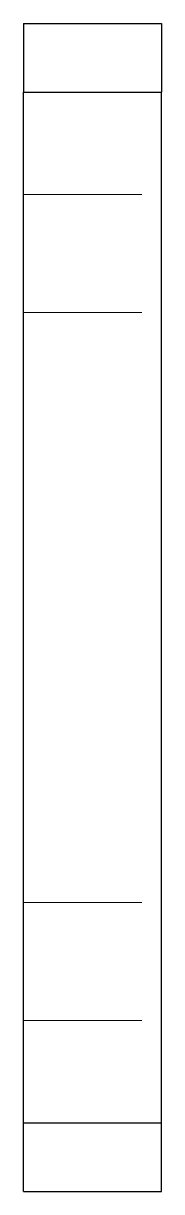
# Model space of a CAD drawing. Header units: millimetres. Extents: x -7 to 7, y -59 to 59.
import ezdxf

# ---------------------------------------------------------------- set-up
doc = ezdxf.new("R2010")
doc.units = ezdxf.units.MM
doc.linetypes.add('ACAD_ISO02W100', pattern=[15, 12, -3])
doc.layers.add('HIDDEN', color=7, linetype='ACAD_ISO02W100', lineweight=13)
doc.layers.add('VISIBLE', color=7, linetype='Continuous', lineweight=25)

msp = doc.modelspace()

# ---------------------------------------------------------------- linework, layer by layer
at = {"layer": 'HIDDEN'}
for p, q in [((-7, 59.4), (7, 59.4)), ((-7, -52.4), (-7, 52.4)), ((-7, 52.4), (7, 52.4)), ((7, -52.4), (7, 52.4)), ((-7, 42), (7, 42)), ((-7, 30), (7, 30)), ((-7, -30), (7, -30)), ((-7, -42), (7, -42)), ((-7, -52.4), (7, -52.4)), ((-7, -59.4), (7, -59.4))]:
    msp.add_line(p, q, dxfattribs=at)
for points in [[(-7, 59.4), (-7, 59.36), (-7, 59.22), (-7, 59.01), (-7, 58.71), (-7, 58.33), (-7, 57.87), (-7, 57.35), (-7, 56.76), (-7, 56.12), (-7, 55.44), (-7, 54.71), (-7, 53.96), (-7, 53.18), (-7, 52.4)], [(7, 59.4), (7, 59.36), (7, 59.22), (7, 59.01), (7, 58.71), (7, 58.33), (7, 57.87), (7, 57.35), (7, 56.76), (7, 56.12), (7, 55.44), (7, 54.71), (7, 53.96), (7, 53.18), (7, 52.4)], [(-7, 36), (-7, 36.67), (-7, 37.34), (-7, 37.98), (-7, 38.6), (-7, 39.19), (-7, 39.74), (-7, 40.24), (-7, 40.69), (-7, 41.08), (-7, 41.41), (-7, 41.66), (-7, 41.85), (-7, 41.96), (-7, 42)], [(-7, 42), (-7, 41.85), (-7, 41.41), (-7, 40.69), (-7, 39.74), (-7, 38.6), (-7, 37.34), (-7, 36), (-7, 34.66), (-7, 33.4), (-7, 32.26), (-7, 31.31), (-7, 30.59), (-7, 30.15), (-7, 30)], [(7, 36), (7, 36.67), (7, 37.34), (7, 37.98), (7, 38.6), (7, 39.19), (7, 39.74), (7, 40.24), (7, 40.69), (7, 41.08), (7, 41.41), (7, 41.66), (7, 41.85), (7, 41.96), (7, 42)], [(7, 42), (7, 41.85), (7, 41.41), (7, 40.69), (7, 39.74), (7, 38.6), (7, 37.34), (7, 36), (7, 34.66), (7, 33.4), (7, 32.26), (7, 31.31), (7, 30.59), (7, 30.15), (7, 30)], [(-7, 30), (-7, 30.04), (-7, 30.15), (-7, 30.34), (-7, 30.59), (-7, 30.92), (-7, 31.31), (-7, 31.76), (-7, 32.26), (-7, 32.81), (-7, 33.4), (-7, 34.02), (-7, 34.66), (-7, 35.33), (-7, 36)], [(7, 30), (7, 30.04), (7, 30.15), (7, 30.34), (7, 30.59), (7, 30.92), (7, 31.31), (7, 31.76), (7, 32.26), (7, 32.81), (7, 33.4), (7, 34.02), (7, 34.66), (7, 35.33), (7, 36)], [(-7, -36), (-7, -35.33), (-7, -34.66), (-7, -34.02), (-7, -33.4), (-7, -32.81), (-7, -32.26), (-7, -31.76), (-7, -31.31), (-7, -30.92), (-7, -30.59), (-7, -30.34), (-7, -30.15), (-7, -30.04), (-7, -30)], [(-7, -30), (-7, -30.15), (-7, -30.59), (-7, -31.31), (-7, -32.26), (-7, -33.4), (-7, -34.66), (-7, -36), (-7, -37.34), (-7, -38.6), (-7, -39.74), (-7, -40.69), (-7, -41.41), (-7, -41.85), (-7, -42)], [(7, -36), (7, -35.33), (7, -34.66), (7, -34.02), (7, -33.4), (7, -32.81), (7, -32.26), (7, -31.76), (7, -31.31), (7, -30.92), (7, -30.59), (7, -30.34), (7, -30.15), (7, -30.04), (7, -30)], [(7, -30), (7, -30.15), (7, -30.59), (7, -31.31), (7, -32.26), (7, -33.4), (7, -34.66), (7, -36), (7, -37.34), (7, -38.6), (7, -39.74), (7, -40.69), (7, -41.41), (7, -41.85), (7, -42)], [(-7, -42), (-7, -41.96), (-7, -41.85), (-7, -41.66), (-7, -41.41), (-7, -41.08), (-7, -40.69), (-7, -40.24), (-7, -39.74), (-7, -39.19), (-7, -38.6), (-7, -37.98), (-7, -37.34), (-7, -36.67), (-7, -36)], [(7, -42), (7, -41.96), (7, -41.85), (7, -41.66), (7, -41.41), (7, -41.08), (7, -40.69), (7, -40.24), (7, -39.74), (7, -39.19), (7, -38.6), (7, -37.98), (7, -37.34), (7, -36.67), (7, -36)], [(-7, -59.4), (-7, -59.36), (-7, -59.22), (-7, -59.01), (-7, -58.71), (-7, -58.33), (-7, -57.87), (-7, -57.35), (-7, -56.76), (-7, -56.12), (-7, -55.44), (-7, -54.71), (-7, -53.96), (-7, -53.18), (-7, -52.4)], [(7, -59.4), (7, -59.36), (7, -59.22), (7, -59.01), (7, -58.71), (7, -58.33), (7, -57.87), (7, -57.35), (7, -56.76), (7, -56.12), (7, -55.44), (7, -54.71), (7, -53.96), (7, -53.18), (7, -52.4)]]:
    msp.add_open_spline(points, degree=1, dxfattribs=at)
at = {"layer": 'VISIBLE'}
for p, q in [((-7, 59.4), (7, 59.4)), ((-7, -52.4), (-7, 52.4)), ((-7, 52.4), (7, 52.4)), ((7, -52.4), (7, 52.4)), ((-7, -52.4), (7, -52.4)), ((-7, -59.4), (7, -59.4))]:
    msp.add_line(p, q, dxfattribs=at)
for points in [[(-7, 59.4), (-7, 59.36), (-7, 59.22), (-7, 59.01), (-7, 58.71), (-7, 58.33), (-7, 57.87), (-7, 57.35), (-7, 56.76), (-7, 56.12), (-7, 55.44), (-7, 54.71), (-7, 53.96), (-7, 53.18), (-7, 52.4)], [(7, 59.4), (7, 59.36), (7, 59.22), (7, 59.01), (7, 58.71), (7, 58.33), (7, 57.87), (7, 57.35), (7, 56.76), (7, 56.12), (7, 55.44), (7, 54.71), (7, 53.96), (7, 53.18), (7, 52.4)], [(-7, -59.4), (-7, -59.36), (-7, -59.22), (-7, -59.01), (-7, -58.71), (-7, -58.33), (-7, -57.87), (-7, -57.35), (-7, -56.76), (-7, -56.12), (-7, -55.44), (-7, -54.71), (-7, -53.96), (-7, -53.18), (-7, -52.4)], [(7, -59.4), (7, -59.36), (7, -59.22), (7, -59.01), (7, -58.71), (7, -58.33), (7, -57.87), (7, -57.35), (7, -56.76), (7, -56.12), (7, -55.44), (7, -54.71), (7, -53.96), (7, -53.18), (7, -52.4)]]:
    msp.add_open_spline(points, degree=1, dxfattribs=at)

doc.saveas('drawing.dxf')
